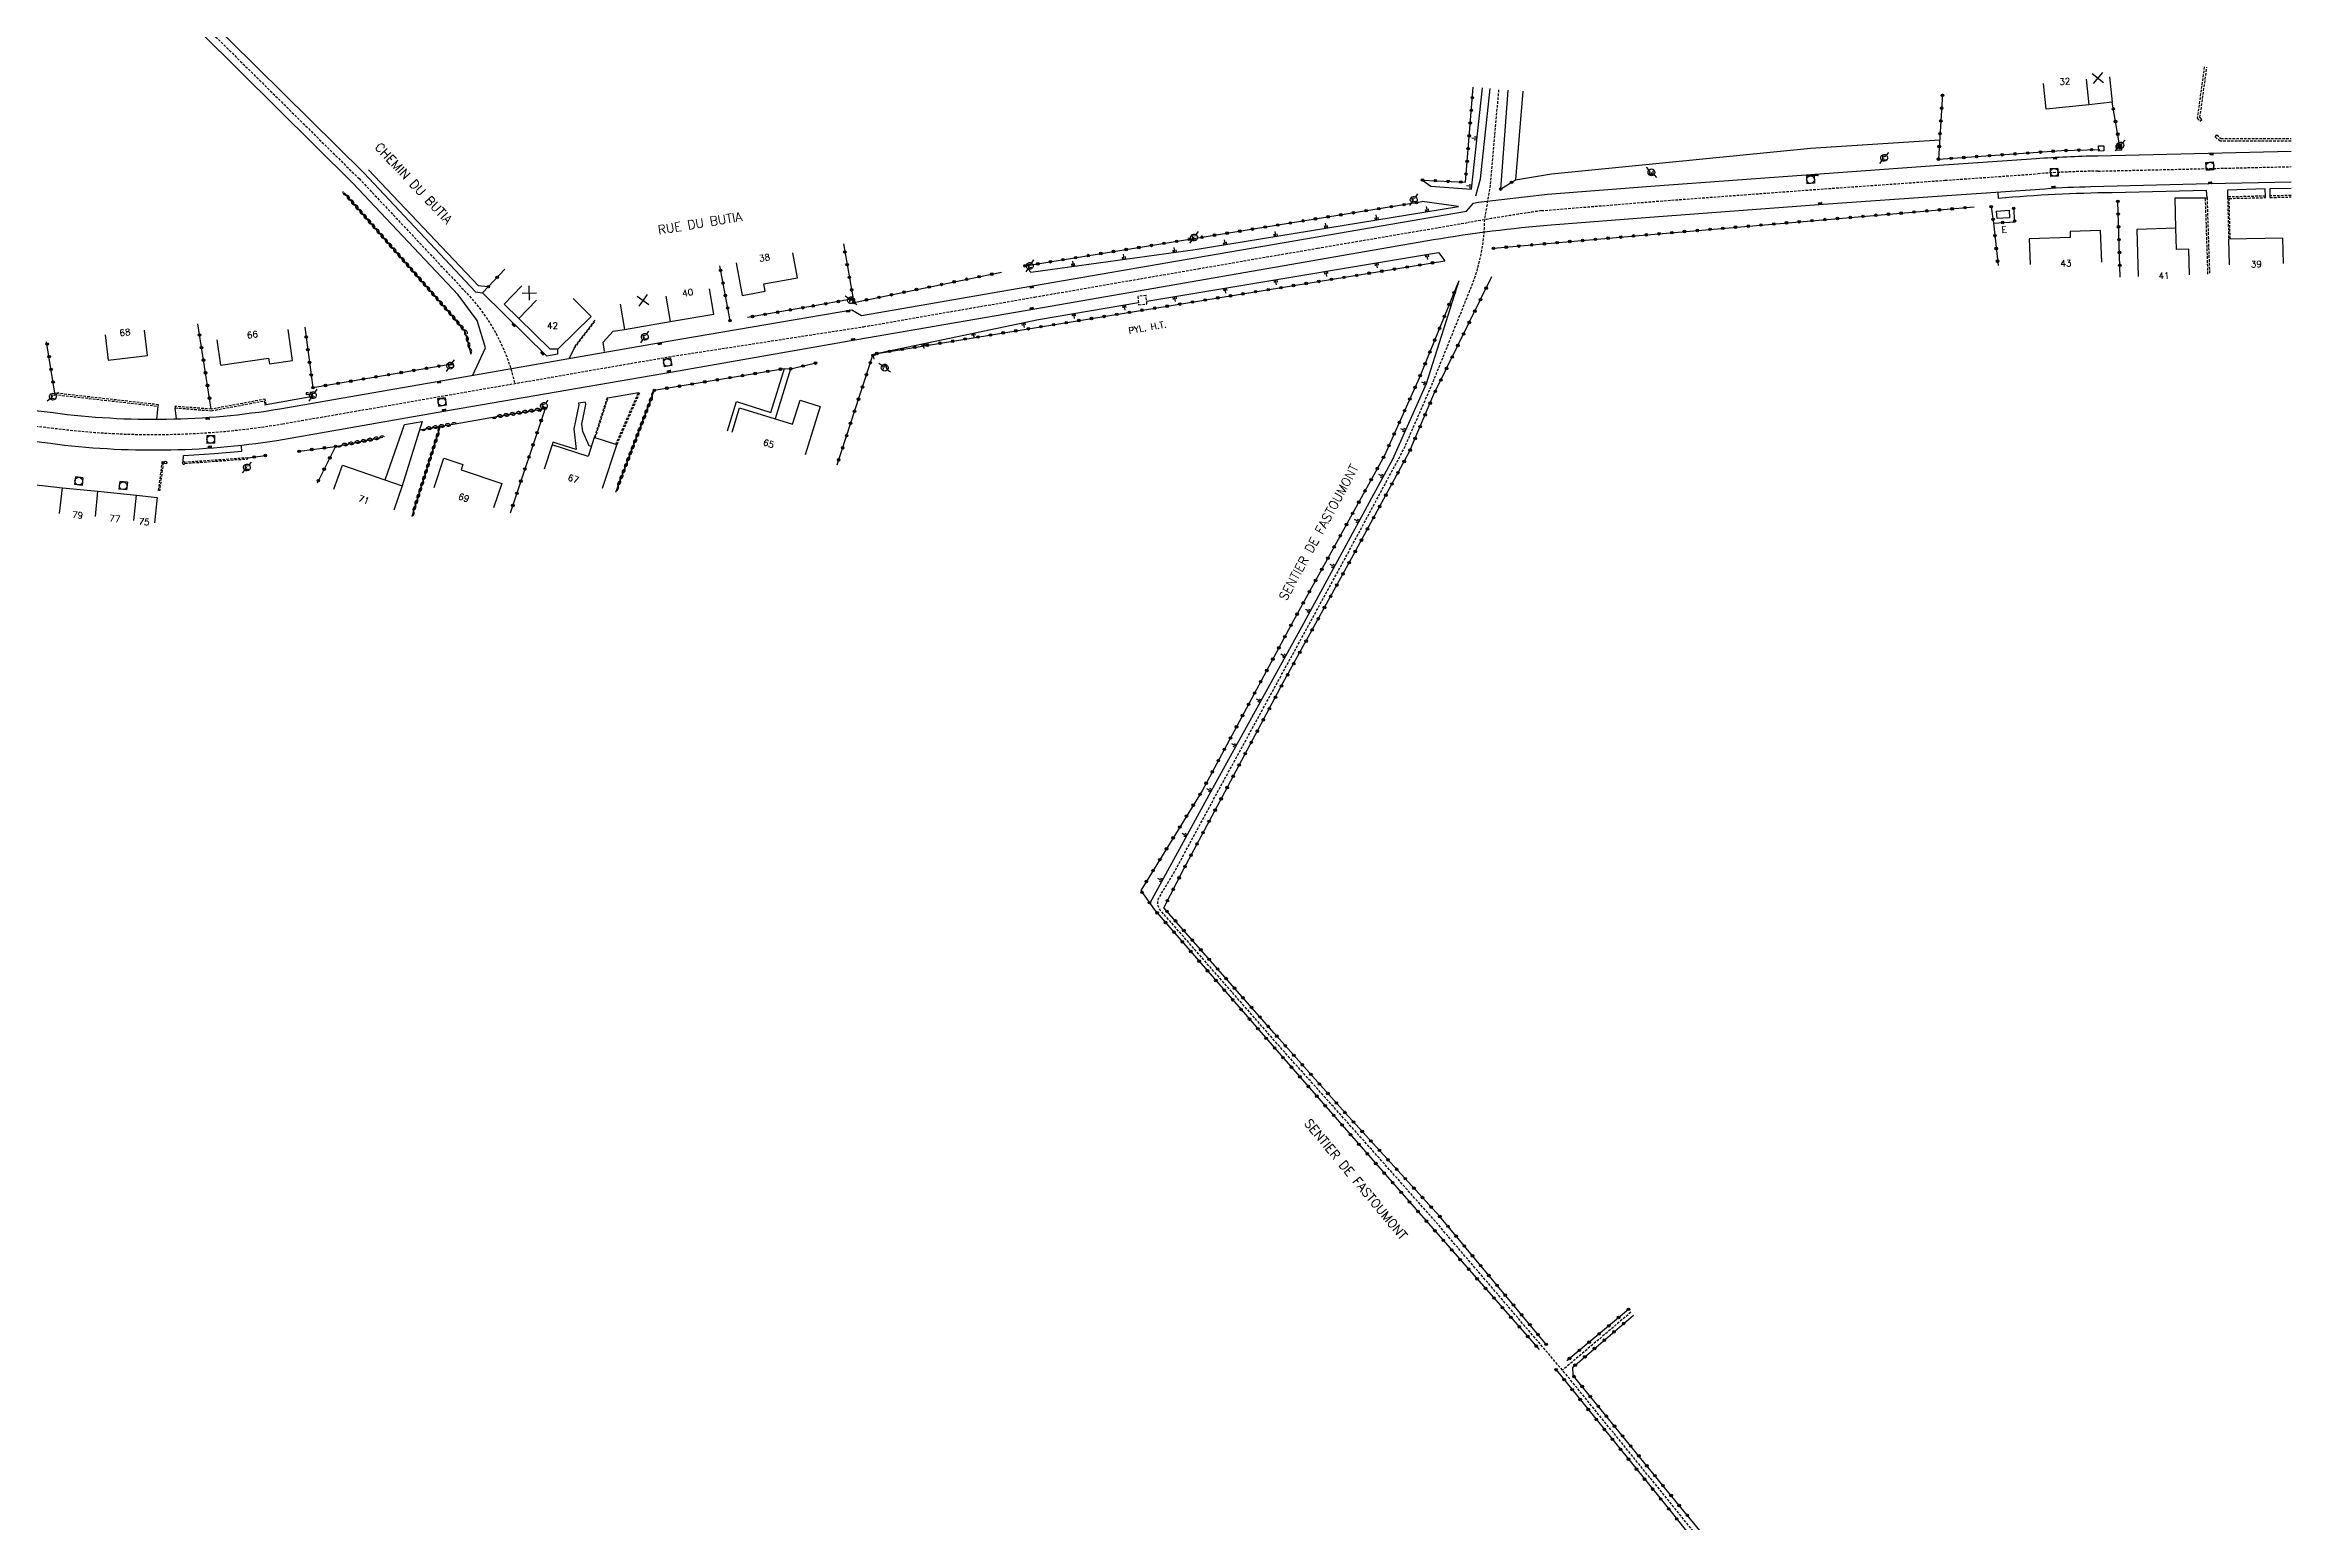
# Model space of a CAD drawing. Extents: x 146000 to 147001, y 128004 to 129000.
# Drawn here: x 146561 to 147000, y 128345.3 to 128634 of the extents above; entities that cross this region are included whole.
import ezdxf
from ezdxf.enums import TextEntityAlignment as Align

# ---------------------------------------------------------------- set-up
doc = ezdxf.new("R2010")
doc.units = 0
doc.header["$MEASUREMENT"] = 0
doc.linetypes.add('DASHED', pattern=[0.75, 0.5, -0.25])
doc.layers.get('0').update_dxf_attribs({"linetype": 'CONTINUOUS'})
for name, color, linetype in [('W0001', 6, 'DASHED'), ('W0008', 7, 'CONTINUOUS'), ('W0100', 7, 'CONTINUOUS'), ('W0112', 1, 'DASHED'), ('W0211', 2, 'CONTINUOUS'), ('W0310', 3, 'CONTINUOUS'), ('W0322', 7, 'CONTINUOUS'), ('W0330', 7, 'CONTINUOUS'), ('W0334', 7, 'CONTINUOUS'), ('W0400', 7, 'CONTINUOUS'), ('W0420', 7, 'CONTINUOUS'), ('W0471', 7, 'CONTINUOUS'), ('W0984', 7, 'CONTINUOUS'), ('W0989', 7, 'CONTINUOUS'), ('W0991', 7, 'CONTINUOUS'), ('W1102', 7, 'CONTINUOUS')]:
    doc.layers.add(name, color=color, linetype=linetype)
doc.styles.get("Standard").update_dxf_attribs({"font": 'romans.shx', "width": 0.85})

# ---------------------------------------------------------------- blocks, each defined once
blk = doc.blocks.new('T420')
for p, q in [((0.75, 0.75), (-0.75, 0.75)), ((-0.75, 0.75), (-0.75, -0.75)), ((0.75, 0.75), (0.75, -0.75)), ((0.75, -0.75), (-0.75, -0.75))]:
    blk.add_line(p, q)
blk.add_ellipse((0, 0), major_axis=(-0.53, 0.53), ratio=1, start_param=3.926991, end_param=10.210176)
blk = doc.blocks.new('T471')
for p, q in [((-0.333334, 0.333334), (-0.333334, -0.333334)), ((-0.333334, 0.333334), (0.333334, 0.333334)), ((-0.333334, 0), (0, 0)), ((0.500001, 0.500001), (1.000002, 1.000002)), ((-0.500001, -0.500001), (-1.000002, -1.000002)), ((-0.333334, -0.333334), (0.333334, -0.333334))]:
    blk.add_line(p, q)
blk.add_ellipse((0, 0), major_axis=(0.471405, 0.471405), ratio=1, start_param=5.4977871438, end_param=11.780972451)
blk = doc.blocks.new('T400')
for p, q in [((-0.15, 0.3), (0.15, 0.3)), ((-0.15, -0.25), (-0.15, 0.3)), ((-0.15, 0.15), (0.15, 0.15)), ((-0.15, 0), (0.15, 0)), ((0.15, 0.3), (0.15, -0.25)), ((-0.15, -0.15), (0.15, -0.15)), ((-0.15, -0.25), (-0.15, -0.3)), ((-0.15, -0.3), (0.15, -0.3)), ((0.15, -0.3), (0.15, -0.25))]:
    blk.add_line(p, q)
blk = doc.blocks.new('t211o')
at = {"color": 0, "linetype": 'Continuous'}
for p, q in [((-0.29, 0.5), (-0.29, 0)), ((0, 1), (0, 0)), ((0.29, 0.5), (0.29, 0))]:
    blk.add_line(p, q, dxfattribs=at)
blk = doc.blocks.new('t310o')
at = {"color": 0, "linetype": 'Continuous'}
for centre, start, end in [((-0.5, 0.38), 216.8699, 323.1304), ((0.5, -0.37), 36.8699, 143.1303)]:
    blk.add_arc(centre, 0.625, start, end, dxfattribs=at)
blk = doc.blocks.new('t322o')
at = {"color": 0, "linetype": 'Continuous'}
for radius in [0.25, 0.15]:
    blk.add_circle((0, 0), radius, dxfattribs=at)
blk = doc.blocks.new('t991o')
at = {"color": 0, "linetype": 'Continuous'}
for p, q in [((-1, 1), (1, -1)), ((-1, -1), (1, 1))]:
    blk.add_line(p, q, dxfattribs=at)
blk = doc.blocks.new('t112o')
at = {"color": 0, "linetype": 'Continuous'}
for p, q in [((-0.5, 0.5), (0.5, 0.5)), ((-0.5, -0.5), (-0.5, 0.5)), ((0.5, 0.5), (0.5, -0.5)), ((0.5, -0.5), (-0.5, -0.5))]:
    blk.add_line(p, q, dxfattribs=at)

msp = doc.modelspace()

# ---------------------------------------------------------------- linework, layer by layer
at = {"layer": 'W0001', "flags": 128}
for points in [[(146358.3, 128826.48), (146361.35, 128824.3), (146365.71, 128820.81), (146369.15, 128817.94), (146374.79, 128813.16), (146379.05, 128809.52), (146382.49, 128806.58), (146386.92, 128802.76), (146390.83, 128799.36), (146395.51, 128795.31), (146401.7, 128790.1), (146404.48, 128787.83), (146409.09, 128784.16), (146412.39, 128781.62), (146417.17, 128777.96), (146421.37, 128774.8), (146425.33, 128771.93), (146429.07, 128769.2), (146433.6, 128765.94), (146438.21, 128762.66), (146442.16, 128759.89), (146454.17, 128751.53), (146463.87, 128744.73), (146473.43, 128737.96), (146480.15, 128733.2), (146497.73, 128720.68), (146515.63, 128708.07), (146525.6, 128701.18), (146536.42, 128693.63), (146544.73, 128687.01), (146552.3, 128679.84), (146557.25, 128674.77), (146563.16, 128668.45), (146569.35, 128661.75), (146574.33, 128656.31), (146579, 128651.26), (146583.5, 128646.45), (146587.54, 128642.35), (146593.79, 128636.16), (146600.17, 128629.84), (146607.8, 128622.28), (146613.9, 128616.24), (146620.92, 128609.29), (146622.42, 128607.85)], [(146870.98, 128386.31), (146857.59, 128374.97)]]:
    msp.add_lwpolyline(points, dxfattribs=at)
for points in [[(146893.43, 128330.65), (146879.48, 128348.09), (146858.97, 128373.33), (146853.91, 128379.33), (146832.67, 128404.16), (146818.13, 128420.55), (146802.87, 128437.61), (146779.06, 128464.83, -0.3239), (146778.82, 128467.43), (146782.02, 128472.84), (146790.06, 128487.73), (146815.46, 128534.27), (146826.61, 128555.02), (146831.95, 128567.25), (146839.78, 128586.67, 0.093664), (146842.4, 128599.82), (146843.46, 128606.03), (146845.19, 128625.31)], [(146622.42, 128607.85), (146643.47, 128585.44, -0.133709), (146652.83, 128567.81, 0.846139)]]:
    msp.add_lwpolyline(points, format="xyb", dxfattribs=at)
at = {"layer": 'W0001'}
msp.add_lwpolyline([(146421.59, 128574.98), (146459.51, 128570.67), (146478.93, 128568.49), (146503, 128565.77), (146525.12, 128563.28), (146549.48, 128560.58), (146562.23, 128559.14, 0.074183), (146607.41, 128559.91), (146639.28, 128565.46), (146682.95, 128573.03), (146720.97, 128578.9), (146754.46, 128584.71), (146786.41, 128590.24), (146809.73, 128594.26), (146839.17, 128599.28, -0.004565), (146853.49, 128601.59), (146875.94, 128603.42), (146908.09, 128605.81), (146932.36, 128607.52), (146950.37, 128608.79, -0.015029), (146962.27, 128609.32), (147000, 128610.19)], format="xyb", dxfattribs=at)
at = {"layer": 'W0008', "flags": 128}
for points in [[(146584.15, 128643.69), (146621.21, 128606.97)], [(146623.32, 128608.95), (146586.65, 128645.24)]]:
    msp.add_lwpolyline(points, dxfattribs=at)
at = {"layer": 'W0008'}
for points in [[(146840.68, 128604.47), (146841.58, 128607.82), (146843.45, 128625.45)], [(146846.94, 128625.16), (146845.51, 128605.81)], [(146623.32, 128608.95), (146645.17, 128585.7), (146646.52, 128585.52)], [(146644.65, 128569.44), (146647.09, 128574.81), (146645.5, 128580.13), (146641.78, 128585.17), (146621.21, 128606.97)]]:
    msp.add_lwpolyline(points, dxfattribs=at)
for points in [[(146421.92, 128577.94), (146459.84, 128573.65), (146479.26, 128571.47), (146503.33, 128568.75), (146525.45, 128566.26), (146549.81, 128563.57), (146562.6, 128562.12, 0.07421), (146606.91, 128562.86), (146638.76, 128568.42), (146682.44, 128575.99), (146718.71, 128582.24), (146720.59, 128581.12), (146754.43, 128586.98), (146786.11, 128592.45), (146838.86, 128601.51), (146840.18, 128603.05), (146841.17, 128603.28), (146854.66, 128604.84), (146875.71, 128606.41), (146907.87, 128608.81), (146932.15, 128610.52), (146950.15, 128611.78, -0.015004), (146962.21, 128612.32), (147000, 128613.19)], [(146549.1, 128557.62), (146562.09, 128556.12, 0.071488), (146606.34, 128556.7), (146640.06, 128562.58), (146683.64, 128570.08), (146719.71, 128576.39), (146754.49, 128582.43), (146786.71, 128588.03), (146832.38, 128595.94, -0.022978), (146855.36, 128598.79), (146875.5, 128600.41), (146908.55, 128602.87), (146932.73, 128604.58), (146951.85, 128605.88, -0.014112), (146960.88, 128606.3), (146983.99, 128606.88), (147000, 128607.22)]]:
    msp.add_lwpolyline(points, format="xyb", dxfattribs=at)
at = {"layer": 'W0100'}
for points in [[(146964.51, 128627.75), (146965.04, 128622.78), (146960.46, 128622.3), (146952.12, 128621.45), (146951.62, 128626.42)], [(146962.99, 128591.55), (146962.77, 128597.73), (146956.81, 128597.52), (146956.85, 128596.34), (146948.84, 128596.06), (146949.02, 128591.06)], [(146980.18, 128589.06), (146980.02, 128594.05), (146977.61, 128593.97), (146977.47, 128598.18), (146969.84, 128597.93), (146970.14, 128588.73)], [(146998.51, 128591.25), (146998.4, 128596.24), (146987.8, 128596.01), (146987.91, 128591.01)], [(146696.12, 128591.4), (146697.26, 128585.04), (146701.78, 128585.84), (146701.53, 128587.29), (146708.06, 128588.45), (146707.18, 128593.37)], [(146654.24, 128586.89), (146650.75, 128583.31), (146653.61, 128580.52), (146659.67, 128574.57), (146661.33, 128574.57), (146667.74, 128580.89), (146664.23, 128584.45)], [(146673.43, 128583.32), (146674.28, 128578.39), (146683.2, 128579.92), (146691.74, 128581.38), (146690.9, 128586.31)], [(146572.81, 128577.34), (146573.39, 128572.37), (146581.08, 128573.28), (146580.49, 128578.25)], [(146594.59, 128576.35), (146595.3, 128571.4), (146604.71, 128572.76), (146604.87, 128571.68), (146609.4, 128572.33), (146608.52, 128578.37)], [(146695.3, 128558.29), (146696.77, 128563.07), (146707.14, 128559.86), (146708.59, 128564.53), (146712.54, 128563.31), (146709.62, 128553.86)], [(146670, 128547.34), (146672.75, 128555.82), (146668.38, 128557.24), (146667.17, 128553.52), (146660.12, 128555.8), (146658.58, 128551.05)], [(146617.49, 128547.16), (146619.14, 128551.88), (146630.85, 128547.78), (146629.2, 128543.06)], [(146637.05, 128547.46), (146639, 128553.25), (146642.71, 128552), (146642.35, 128550.95), (146650.3, 128548.28), (146648.7, 128543.54)], [(146544.96, 128544.59), (146545.51, 128549.56), (146549.52, 128549.11), (146557.11, 128548.27), (146564.45, 128547.39), (146571.37, 128546.77), (146578.91, 128545.98), (146582.92, 128545.56), (146582.41, 128540.59)]]:
    msp.add_lwpolyline(points, dxfattribs=at)
msp.add_lwpolyline([(146942.44, 128601.52), (146944.89, 128601.68), (146944.99, 128600.2), (146942.54, 128600.04)], close=True, dxfattribs=at)
at = {"layer": 'W0112'}
for points in [[(146983.04, 128629.67), (146981.66, 128619.67), (146982.17, 128619.09), (146982.54, 128619.41), (146982.19, 128619.82), (146983.54, 128629.6)], [(147000, 128615.19), (146986.13, 128615.16), (146985.15, 128616.03), (146985.48, 128616.41), (146986.32, 128615.66), (147000, 128615.69)], [(146983.76, 128589.17), (146983.27, 128604.11), (146983.57, 128604.11), (146984.06, 128589.18)], [(146988.1, 128596.02), (146987.9, 128603.97), (146994.98, 128604.14), (146994.97, 128604.44), (146987.59, 128604.26), (146987.8, 128596.01)], [(147000, 128604.57), (146995.88, 128604.46), (146995.88, 128604.16), (147000, 128604.27)], [(146668.46, 128580.17), (146664.36, 128574.82), (146664.48, 128574.73), (146668.57, 128580.08)], [(146668.55, 128557.18), (146671.05, 128564.96), (146670.88, 128565.01), (146668.38, 128557.24)], [(146672.55, 128555.88), (146677, 128566), (146677.18, 128565.91), (146672.75, 128555.82)]]:
    msp.add_lwpolyline(points, dxfattribs=at)
for points in [[(146774.75, 128583.2), (146776.39, 128583.36), (146776.22, 128585), (146774.59, 128584.83)], [(146562.91, 128565.65), (146583.13, 128563.37), (146583.17, 128563.66), (146562.94, 128565.95)], [(146586.46, 128563.06), (146593.55, 128562.48), (146603.83, 128564.41), (146603.94, 128563.66), (146604.24, 128563.71), (146604.08, 128564.76), (146593.53, 128562.79), (146586.48, 128563.36)], [(146612.08, 128565.66), (146613.3, 128565.82), (146613.26, 128566.11), (146612.04, 128565.96)], [(146583.23, 128546.93), (146583.95, 128552.57), (146584.36, 128552.51), (146584.53, 128552.62), (146584.72, 128552.58), (146584.84, 128552.42), (146584.8, 128552.22), (146584.63, 128552.11), (146584.44, 128552.15), (146584.33, 128552.31), (146584.12, 128552.34), (146583.43, 128546.91)], [(146600.67, 128553.28), (146588.37, 128552.4), (146588.22, 128552.53), (146588.02, 128552.51), (146587.89, 128552.37), (146587.9, 128552.17), (146588.05, 128552.04), (146588.25, 128552.05), (146588.38, 128552.2), (146600.69, 128553.08)]]:
    msp.add_lwpolyline(points, close=True, dxfattribs=at)
at = {"layer": 'W0211'}
for points in [[(146830.24, 128607.58), (146831.88, 128606.37), (146839.79, 128605.76), (146841.97, 128625.57)], [(146752.59, 128590.81), (146753.71, 128589.59), (146785.84, 128593.98), (146837.27, 128602.39)], [(146837.27, 128602.39), (146830.2, 128603.35)], [(146776.34, 128583.88), (146787.33, 128585.73), (146833.35, 128593.38), (146834.61, 128591.77)], [(146837.35, 128587.87), (146830.93, 128567.76), (146824.35, 128552.96), (146806.59, 128520.2), (146788.46, 128487.38), (146776.93, 128466.27)], [(146722.88, 128573.56), (146755.19, 128580.33), (146774.71, 128583.61)]]:
    msp.add_lwpolyline(points, dxfattribs=at)
at = {"layer": 'W0310'}
for points in [[(146644.34, 128573.5), (146643.16, 128578), (146640.4, 128581.28), (146619.48, 128605.09)], [(146680.1, 128566.48), (146672.53, 128546.52)], [(146634.24, 128558.77), (146641.16, 128559.95)], [(146648.13, 128561.14), (146658.76, 128562.95)], [(146617.82, 128555.53), (146627.05, 128557.33)], [(146638.27, 128559.46), (146632.71, 128541.83)]]:
    msp.add_lwpolyline(points, dxfattribs=at)
at = {"layer": 'W0322'}
for points in [[(146830.24, 128607.58), (146838.62, 128607.13), (146840.15, 128625.72)], [(146931.9, 128624.42), (146931.07, 128611.65), (146955.14, 128613.33), (146962.63, 128613.56)], [(146966.55, 128614.08), (146965.04, 128622.78)], [(146845.51, 128605.81), (146848.42, 128607.61)], [(146752.59, 128590.81), (146830.2, 128603.35)], [(146844.11, 128594.23), (146874.85, 128596.94), (146909.31, 128599.88), (146938.07, 128602.33)], [(146941.39, 128602.36), (146941.86, 128599.17), (146945.99, 128599.41), (146945.79, 128602.11)], [(146966.6, 128588.61), (146966.13, 128603.41)], [(146717.06, 128595.13), (146719.12, 128583.65), (146747.94, 128589.58)], [(146941.86, 128599.17), (146942.73, 128590.85)], [(146694.9, 128580.1), (146692.9, 128590.83)], [(146715.84, 128551.94), (146722.88, 128573.56), (146755.61, 128578.89), (146834.61, 128591.77)], [(146647.67, 128586.74), (146650.92, 128590.13)], [(146837.35, 128587.87), (146829.59, 128568.83), (146822.8, 128553.71), (146805.03, 128521.47), (146787.16, 128488.18), (146775.18, 128468.71), (146777.86, 128464.98), (146802.17, 128436.99), (146817.73, 128419.23), (146853.05, 128379.02)], [(146854.54, 128379.89), (146833.63, 128405.01), (146815.12, 128425.28), (146801.27, 128440.82), (146779.68, 128465.36), (146783.58, 128472.97), (146791.66, 128488.09), (146803.04, 128509.35), (146816.43, 128533.75), (146827.72, 128554.52), (146832.46, 128565.71), (146843.8, 128588.69)], [(146709.14, 128582.62), (146698.33, 128580.74)], [(146718.99, 128584.35), (146710.31, 128582.82)], [(146593.5, 128562.79), (146590.87, 128579.48)], [(146611.79, 128578.84), (146613.39, 128567), (146640.58, 128571.65)], [(146562.91, 128565.95), (146561.32, 128575.98)], [(146680.1, 128566.48), (146705.54, 128570.73)], [(146706.75, 128570.68), (146711.75, 128571.83)], [(146658.76, 128562.95), (146651.95, 128542.45)], [(146600.67, 128553.28), (146604.09, 128553.75)], [(146610.7, 128554.56), (146617.82, 128555.53), (146614.19, 128548.31)], [(146870.49, 128386.87), (146858.48, 128376.84)], [(146894.47, 128331.52), (146880.41, 128348.56), (146859.71, 128373.92), (146859.65, 128375.6), (146871.46, 128385.74)], [(146856.35, 128375.07), (146878.56, 128347.62), (146892.58, 128329.94)]]:
    msp.add_lwpolyline(points, dxfattribs=at)
at = {"layer": 'W0330'}
for points in [[(146849.85, 128624.93), (146848.42, 128607.61), (146855.47, 128608.77), (146906.09, 128613.79), (146931.32, 128615.45)], [(146624.25, 128609.58), (146645.67, 128586.97), (146647.67, 128586.74)]]:
    msp.add_lwpolyline(points, dxfattribs=at)
at = {"layer": 'W0334'}
msp.add_lwpolyline([(146983.57, 128604.11), (146983.5, 128605.52), (146965.03, 128605.1, 0.019199), (146942.81, 128603.96), (146942.73, 128605.26)], format="xyb", dxfattribs=at)
for points in [[(146977.47, 128598.18), (146977.33, 128604.07), (146983.27, 128604.11)], [(146994.97, 128604.44), (146994.92, 128605.84), (146987.59, 128605.61), (146987.59, 128604.26)], [(147000, 128605.93), (146995.82, 128605.84), (146995.88, 128604.46)], [(146647.67, 128586.74), (146646.52, 128585.52), (146659.03, 128573.22), (146661.22, 128573.61), (146661.23, 128574.57)], [(146710.31, 128582.82), (146709.14, 128582.62)], [(146670.34, 128574.06), (146670.09, 128575.88), (146672.05, 128578.02), (146674.28, 128578.39)], [(146663.49, 128572.7), (146664.48, 128574.73)], [(146694.39, 128558.57), (146696.16, 128564.29), (146702.87, 128562.17), (146705.54, 128570.73), (146706.75, 128570.68), (146703.73, 128560.92)], [(146604.24, 128563.71), (146613.37, 128565.31), (146613.3, 128565.82)], [(146677, 128566), (146671.05, 128564.96)], [(146582.85, 128560.83), (146583.13, 128563.37)], [(146586.73, 128560.89), (146586.46, 128563.06)], [(146627.48, 128548.96), (146631.26, 128559.78), (146634.74, 128560.41), (146630.85, 128547.78)], [(146641.16, 128559.95), (146648.13, 128561.14)], [(146667.81, 128555.48), (146667.37, 128555.6), (146666.16, 128558.43), (146665.93, 128559.89), (146666.69, 128563.69), (146666.63, 128564.15), (146665.31, 128563.97), (146665.36, 128563.63), (146664.37, 128558.98), (146664.82, 128554.9), (146660.29, 128556.33), (146660.12, 128555.8)], [(146588.02, 128552.51), (146588.09, 128553.75), (146594.14, 128554.1), (146599.48, 128554.56), (146599.4, 128555.58)]]:
    msp.add_lwpolyline(points, dxfattribs=at)
at = {"layer": 'W1102'}
for p, q in [((146959.93, 128627.27), (146960.46, 128622.3)), ((146657.1, 128584.1), (146653.61, 128580.52)), ((146682.35, 128584.85), (146683.2, 128579.92)), ((146563.86, 128542.43), (146564.45, 128547.39)), ((146570.92, 128541.79), (146571.37, 128546.77)), ((146578.39, 128541.01), (146578.91, 128545.98))]:
    msp.add_line(p, q, dxfattribs=at)

# ---------------------------------------------------------------- block references
at = {"layer": 'W0112', "rotation": 1.76572124727295}
for p in [(146962.9, 128613.75), (146966.35, 128613.88)]:
    msp.add_blockref('t112o', p, dxfattribs=at)
at = {"layer": 'W0211'}
for p, rotation in [((146840.89, 128615.73), 83.7298655215198), ((146839.86, 128606.37), 83.7298655215198), ((146821.28, 128599.77), 9.28745850820258), ((146831.15, 128601.39), 9.28745850820258), ((146791.67, 128594.93), 9.28745850820258), ((146801.54, 128596.55), 9.28745850820258), ((146811.41, 128598.16), 9.28745850820258), ((146761.97, 128590.72), 7.77893153463221), ((146771.88, 128592.07), 7.77893153463221), ((146781.79, 128593.43), 7.77893153463221), ((146821.26, 128591.37), 189.432422795237), ((146831.12, 128593.01), 189.432422795237), ((146791.67, 128586.45), 189.432422795237), ((146801.53, 128588.09), 189.432422795237), ((146811.39, 128589.73), 189.432422795237), ((146771.94, 128583.14), 189.538530230128), ((146781.8, 128584.8), 189.538530230128), ((146742.45, 128577.66), 191.824830829292), ((146752.24, 128579.71), 191.824830829292), ((146762.08, 128581.49), 189.538530230128), ((146722.88, 128573.56), 191.824830829292), ((146732.66, 128575.61), 191.824830829292), ((146830.93, 128567.76), 66.0212030485485), ((146826.87, 128558.62), 66.0212030485485), ((146822.53, 128549.61), 61.53633303462329), ((146817.77, 128540.82), 61.53633303462329), ((146813, 128532.03), 61.53633303462329), ((146808.24, 128523.24), 61.53633303462329), ((146803.43, 128514.47), 61.0855259200108), ((146798.59, 128505.72), 61.0855259200108), ((146793.76, 128496.97), 61.0855259200108), ((146788.92, 128488.21), 61.0855259200108), ((146784.12, 128479.44), 61.3466006017035), ((146779.33, 128470.66), 61.3466006017035)]:
    msp.add_blockref('t211o', p, dxfattribs=dict(at, rotation=rotation))
at = {"layer": 'W0310'}
for p, rotation in [((146619.9, 128604.61), 131.309800485232), ((146620.72, 128603.67), 131.309800485232), ((146621.55, 128602.73), 131.309800485232), ((146622.37, 128601.8), 131.309800485232), ((146623.2, 128600.86), 131.309800485232), ((146624.02, 128599.92), 131.309800485232), ((146624.85, 128598.98), 131.309800485232), ((146625.67, 128598.04), 131.309800485232), ((146626.5, 128597.1), 131.309800485232), ((146627.32, 128596.16), 131.309800485232), ((146628.15, 128595.22), 131.309800485232), ((146628.97, 128594.28), 131.309800485232), ((146629.8, 128593.34), 131.309800485232), ((146630.62, 128592.41), 131.309800485232), ((146631.45, 128591.47), 131.309800485232), ((146632.27, 128590.53), 131.309800485232), ((146633.1, 128589.59), 131.309800485232), ((146633.92, 128588.65), 131.309800485232), ((146634.75, 128587.71), 131.309800485232), ((146635.57, 128586.77), 131.309800485232), ((146636.4, 128585.83), 131.309800485232), ((146637.22, 128584.89), 131.309800485232), ((146638.05, 128583.96), 131.309800485232), ((146638.87, 128583.02), 131.309800485232), ((146639.7, 128582.08), 131.309800485232), ((146640.52, 128581.14), 130.155584163804), ((146641.33, 128580.18), 130.155584163804), ((146642.13, 128579.23), 130.155584163804), ((146642.94, 128578.27), 130.155584163804), ((146643.39, 128577.13), 104.693784044885), ((146643.71, 128575.92), 104.693784044885), ((146644.03, 128574.71), 104.693784044885), ((146679.21, 128564.14), 249.235348834956), ((146679.66, 128565.31), 249.235348834956), ((146639.2, 128559.62), 9.64630750545697), ((146640.43, 128559.82), 9.64630750545697), ((146649.36, 128561.35), 9.65529009200582), ((146650.6, 128561.56), 9.65529009200582), ((146651.83, 128561.77), 9.65529009200582), ((146653.06, 128561.98), 9.65529009200582), ((146654.29, 128562.19), 9.65529009200582), ((146655.52, 128562.4), 9.65529009200582), ((146656.76, 128562.61), 9.65529009200582), ((146657.99, 128562.82), 9.65529009200582), ((146677.44, 128559.47), 249.235348834956), ((146677.88, 128560.64), 249.235348834956), ((146678.33, 128561.8), 249.235348834956), ((146678.77, 128562.97), 249.235348834956), ((146619.05, 128555.76), 11.0530453126046), ((146620.27, 128556), 11.0530453126046), ((146621.5, 128556.24), 11.0530453126046), ((146622.73, 128556.48), 11.0530453126046), ((146623.95, 128556.72), 11.0530453126046), ((146625.18, 128556.96), 11.0530453126046), ((146626.41, 128557.2), 11.0530453126046), ((146635.51, 128558.99), 9.64630750545697), ((146636.74, 128559.2), 9.64630750545697), ((146636.8, 128554.78), 252.488064725388), ((146637.17, 128555.98), 252.488064725388), ((146637.97, 128559.41), 9.64630750545697), ((146637.55, 128557.17), 252.488064725388), ((146637.93, 128558.36), 252.488064725388), ((146675.67, 128554.79), 249.235348834956), ((146676.11, 128555.96), 249.235348834956), ((146676.56, 128557.13), 249.235348834956), ((146677, 128558.3), 249.235348834956), ((146635.67, 128551.21), 252.488064725388), ((146636.04, 128552.4), 252.488064725388), ((146636.42, 128553.59), 252.488064725388), ((146674.34, 128551.28), 249.235348834956), ((146674.78, 128552.45), 249.235348834956), ((146675.23, 128553.62), 249.235348834956), ((146634.16, 128546.44), 252.488064725388), ((146634.54, 128547.63), 252.488064725388), ((146634.92, 128548.82), 252.488064725388), ((146635.29, 128550.02), 252.488064725388), ((146673.01, 128547.78), 249.235348834956), ((146673.45, 128548.95), 249.235348834956), ((146673.9, 128550.12), 249.235348834956), ((146633.04, 128542.86), 252.488064725388), ((146633.41, 128544.06), 252.488064725388), ((146633.79, 128545.25), 252.488064725388)]:
    msp.add_blockref('t310o', p, dxfattribs=dict(at, rotation=rotation))
at = {"layer": 'W0322'}
for p, rotation in [((146839.78, 128621.2), 85.2999384516612), ((146839.98, 128623.69), 85.2999384516612), ((146931.72, 128621.63), 86.309566352127), ((146931.88, 128624.12), 86.309566352127), ((146965.27, 128621.47), 99.82032085825962), ((146839.57, 128618.71), 85.2999384516612), ((146931.55, 128619.13), 86.309566352127), ((146965.69, 128619.01), 99.82032085825962), ((146839.16, 128613.72), 85.2999384516612), ((146839.37, 128616.22), 85.2999384516612), ((146931.23, 128614.14), 86.309566352127), ((146931.39, 128616.64), 86.309566352127), ((146943.54, 128612.52), 3.99319375240374), ((146946.04, 128612.69), 3.99319375240374), ((146948.53, 128612.86), 3.99319375240374), ((146951.02, 128613.04), 3.99319375240374), ((146953.52, 128613.21), 3.99319375240374), ((146956.01, 128613.35), 1.76572124727287), ((146958.51, 128613.43), 1.76572124727287), ((146961.01, 128613.51), 1.76572124727287), ((146966.12, 128616.54), 99.82032085825962), ((146966.55, 128614.08), 99.82032085825962), ((146838.75, 128608.74), 85.2999384516612), ((146838.96, 128611.23), 85.2999384516612), ((146931.07, 128611.65), 3.99319375240374), ((146933.57, 128611.82), 3.99319375240374), ((146936.06, 128611.99), 3.99319375240374), ((146938.55, 128612.17), 3.99319375240374), ((146941.05, 128612.34), 3.99319375240374), ((146830.24, 128607.58), 356.9501193011191), ((146832.74, 128607.45), 356.9501193011191), ((146835.24, 128607.31), 356.9501193011191), ((146837.73, 128607.18), 356.9501193011191), ((146845.51, 128605.81), 31.6661908450422), ((146847.64, 128607.13), 31.6661908450422), ((146804.42, 128599.18), 9.17524033173949), ((146806.88, 128599.58), 9.17524033173949), ((146809.35, 128599.98), 9.17524033173949), ((146811.82, 128600.38), 9.17524033173949), ((146814.29, 128600.78), 9.17524033173949), ((146816.76, 128601.18), 9.17524033173949), ((146819.22, 128601.58), 9.17524033173949), ((146821.69, 128601.98), 9.17524033173949), ((146824.16, 128602.37), 9.17524033173949), ((146826.63, 128602.77), 9.17524033173949), ((146829.1, 128603.17), 9.17524033173949), ((146901.39, 128599.2), 4.868022585997119), ((146903.88, 128599.42), 4.868022585997119), ((146906.37, 128599.63), 4.868022585997119), ((146908.87, 128599.84), 4.868022585997119), ((146911.36, 128600.05), 4.866458677729151), ((146913.85, 128600.26), 4.866458677729151), ((146916.34, 128600.48), 4.866458677729151), ((146918.83, 128600.69), 4.866458677729151), ((146921.32, 128600.9), 4.866458677729151), ((146923.81, 128601.11), 4.866458677729151), ((146926.3, 128601.32), 4.866458677729151), ((146928.79, 128601.54), 4.866458677729151), ((146931.28, 128601.75), 4.866458677729151), ((146933.78, 128601.96), 4.866458677729151), ((146936.27, 128602.17), 4.866458677729151), ((146941.39, 128602.36), 278.448504126053), ((146941.76, 128599.88), 278.448504126053), ((146943.64, 128599.28), 3.32420774573824), ((146945.79, 128602.05), 94.41789033453878), ((146945.98, 128599.56), 94.41789033453878), ((146966.13, 128603.41), 91.8330736671571), ((146966.21, 128600.92), 91.8330736671571), ((146777.27, 128594.8), 9.17524033173949), ((146779.73, 128595.2), 9.17524033173949), ((146782.2, 128595.6), 9.17524033173949), ((146784.67, 128596), 9.17524033173949), ((146787.14, 128596.39), 9.17524033173949), ((146789.61, 128596.79), 9.17524033173949), ((146792.08, 128597.19), 9.17524033173949), ((146794.54, 128597.59), 9.17524033173949), ((146797.01, 128597.99), 9.17524033173949), ((146799.48, 128598.39), 9.17524033173949), ((146801.95, 128598.79), 9.17524033173949), ((146851.58, 128594.89), 5.045225338098041), ((146854.07, 128595.11), 5.045225338098041), ((146856.56, 128595.33), 5.045225338098041), ((146859.05, 128595.55), 5.045225338098041), ((146861.54, 128595.77), 5.045225338098041), ((146864.03, 128595.99), 5.045225338098041), ((146866.52, 128596.21), 5.045225338098041), ((146869.01, 128596.43), 5.045225338098041), ((146871.5, 128596.65), 5.045225338098041), ((146873.99, 128596.87), 5.045225338098041), ((146876.48, 128597.08), 4.868022585997119), ((146878.97, 128597.29), 4.868022585997119), ((146881.46, 128597.51), 4.868022585997119), ((146883.96, 128597.72), 4.868022585997119), ((146886.45, 128597.93), 4.868022585997119), ((146888.94, 128598.14), 4.868022585997119), ((146891.43, 128598.35), 4.868022585997119), ((146893.92, 128598.57), 4.868022585997119), ((146896.41, 128598.78), 4.868022585997119), ((146898.9, 128598.99), 4.868022585997119), ((146942.12, 128596.69), 275.992563894561), ((146966.29, 128598.42), 91.8330736671571), ((146966.37, 128595.92), 91.8330736671571), ((146717.35, 128593.5), 100.169185069012), ((146717.79, 128591.04), 100.169185069012), ((146752.59, 128590.81), 9.17524033173949), ((146755.05, 128591.21), 9.17524033173949), ((146757.52, 128591.61), 9.17524033173949), ((146759.99, 128592.01), 9.17524033173949), ((146762.46, 128592.41), 9.17524033173949), ((146764.93, 128592.81), 9.17524033173949), ((146767.39, 128593.21), 9.17524033173949), ((146769.86, 128593.6), 9.17524033173949), ((146772.33, 128594), 9.17524033173949), ((146774.8, 128594.4), 9.17524033173949), ((146827.24, 128590.57), 9.25919648133333), ((146829.71, 128590.97), 9.25919648133333), ((146832.18, 128591.38), 9.25919648133333), ((146844.11, 128594.23), 5.045225338098041), ((146846.6, 128594.45), 5.045225338098041), ((146849.09, 128594.67), 5.045225338098041), ((146942.38, 128594.2), 275.992563894561), ((146942.64, 128591.71), 275.992563894561), ((146966.45, 128593.42), 91.8330736671571), ((146966.53, 128590.92), 91.8330736671571), ((146647.67, 128586.74), 46.22159932503839), ((146649.39, 128588.55), 46.22159932503839), ((146693.06, 128589.93), 100.54576708742), ((146693.52, 128587.47), 100.54576708742), ((146718.23, 128588.57), 100.169185069012), ((146718.67, 128586.11), 100.169185069012), ((146731.36, 128586.17), 11.6124479082679), ((146733.81, 128586.67), 11.6124479082679), ((146736.26, 128587.18), 11.6124479082679), ((146738.71, 128587.68), 11.6124479082679), ((146741.15, 128588.18), 11.6124479082679), ((146743.6, 128588.69), 11.6124479082679), ((146746.05, 128589.19), 11.6124479082679), ((146800.1, 128586.15), 9.25919648133333), ((146802.57, 128586.55), 9.25919648133333), ((146805.04, 128586.95), 9.25919648133333), ((146807.5, 128587.35), 9.25919648133333), ((146809.97, 128587.76), 9.25919648133333), ((146812.44, 128588.16), 9.25919648133333), ((146814.91, 128588.56), 9.25919648133333), ((146817.37, 128588.96), 9.25919648133333), ((146819.84, 128589.37), 9.25919648133333), ((146822.31, 128589.77), 9.25919648133333), ((146824.78, 128590.17), 9.25919648133333), ((146842.69, 128586.44), 63.73645277305979), ((146693.98, 128585.02), 100.54576708742), ((146694.44, 128582.56), 100.54576708742), ((146704.22, 128581.76), 189.864219654949), ((146706.68, 128582.19), 189.864219654949), ((146709.14, 128582.62), 189.864219654949), ((146711.16, 128582.97), 189.980922764431), ((146713.62, 128583.4), 189.980922764431), ((146716.08, 128583.83), 189.980922764431), ((146718.55, 128584.27), 189.980922764431), ((146719.12, 128583.65), 100.169185069012), ((146721.56, 128584.16), 11.6124479082679), ((146724.01, 128584.66), 11.6124479082679), ((146726.46, 128585.16), 11.6124479082679), ((146728.91, 128585.67), 11.6124479082679), ((146772.96, 128581.72), 9.25919648133333), ((146775.43, 128582.13), 9.25919648133333), ((146777.9, 128582.53), 9.25919648133333), ((146780.36, 128582.93), 9.25919648133333), ((146782.83, 128583.33), 9.25919648133333), ((146785.3, 128583.73), 9.25919648133333), ((146787.76, 128584.14), 9.25919648133333), ((146790.23, 128584.54), 9.25919648133333), ((146792.7, 128584.94), 9.25919648133333), ((146795.17, 128585.34), 9.25919648133333), ((146797.63, 128585.75), 9.25919648133333), ((146835.46, 128583.24), 247.8272696336655), ((146836.41, 128585.55), 247.8272696336655), ((146840.48, 128581.96), 63.73645277305979), ((146841.59, 128584.2), 63.73645277305979), ((146591.21, 128577.3), 98.96397569698357), ((146694.9, 128580.1), 100.54576708742), ((146699.29, 128580.91), 189.864219654949), ((146701.75, 128581.33), 189.864219654949), ((146745.82, 128577.3), 9.24769121183379), ((146748.29, 128577.7), 9.24769121183379), ((146750.75, 128578.1), 9.24769121183379), ((146753.22, 128578.51), 9.24769121183379), ((146755.69, 128578.91), 9.25919648133333), ((146758.16, 128579.31), 9.25919648133333), ((146760.62, 128579.71), 9.25919648133333), ((146763.09, 128580.11), 9.25919648133333), ((146765.56, 128580.52), 9.25919648133333), ((146768.03, 128580.92), 9.25919648133333), ((146770.49, 128581.32), 9.25919648133333), ((146833.58, 128578.61), 247.8272696336655), ((146834.52, 128580.92), 247.8272696336655), ((146838.27, 128577.48), 63.73645277305979), ((146839.38, 128579.72), 63.73645277305979), ((146561.43, 128575.52), 98.96397569698357), ((146561.82, 128573.05), 98.96397569698357), ((146591.6, 128574.83), 98.96397569698357), ((146612.05, 128576.91), 97.70229836893179), ((146612.39, 128574.43), 97.70229836893179), ((146723.61, 128573.68), 9.24769121183379), ((146726.08, 128574.09), 9.24769121183379), ((146728.55, 128574.49), 9.24769121183379), ((146731.01, 128574.89), 9.24769121183379), ((146733.48, 128575.29), 9.24769121183379), ((146735.95, 128575.69), 9.24769121183379), ((146738.42, 128576.09), 9.24769121183379), ((146740.88, 128576.5), 9.24769121183379), ((146743.35, 128576.9), 9.24769121183379), ((146831.69, 128573.98), 247.8272696336655), ((146832.63, 128576.29), 247.8272696336655), ((146836.06, 128572.99), 63.73645277305979), ((146837.16, 128575.23), 63.73645277305979), ((146562.21, 128570.58), 98.96397569698357), ((146591.99, 128572.36), 98.96397569698357), ((146592.38, 128569.89), 98.96397569698357), ((146612.72, 128571.95), 97.70229836893179), ((146613.06, 128569.47), 97.70229836893179), ((146623.25, 128568.68), 9.718224312341722), ((146625.71, 128569.11), 9.718224312341722), ((146628.18, 128569.53), 9.718224312341722), ((146630.64, 128569.95), 9.718224312341722), ((146633.11, 128570.37), 9.718224312341722), ((146635.57, 128570.79), 9.718224312341722), ((146638.03, 128571.22), 9.718224312341722), ((146640.5, 128571.64), 9.718224312341722), ((146692.43, 128568.54), 9.48471096072594), ((146694.9, 128568.95), 9.48471096072594), ((146697.36, 128569.36), 9.48471096072594), ((146699.83, 128569.77), 9.48471096072594), ((146702.29, 128570.19), 9.48471096072594), ((146704.76, 128570.6), 9.48471096072594), ((146706.75, 128570.68), 12.896656491683), ((146709.18, 128571.24), 12.896656491683), ((146711.62, 128571.8), 12.896656491683), ((146721.56, 128569.52), 71.9751373469868), ((146722.33, 128571.9), 71.9751373469868), ((146829.8, 128569.35), 247.8272696336655), ((146830.75, 128571.66), 247.8272696336655), ((146833.84, 128568.51), 63.73645277305979), ((146834.95, 128570.75), 63.73645277305979), ((146562.6, 128568.11), 98.96397569698357), ((146592.77, 128567.42), 98.96397569698357), ((146593.16, 128564.95), 98.96397569698357), ((146613.39, 128567), 97.70229836893179), ((146615.86, 128567.42), 9.718224312341722), ((146618.32, 128567.84), 9.718224312341722), ((146620.79, 128568.26), 9.718224312341722), ((146680.1, 128566.48), 9.48471096072594), ((146682.57, 128566.89), 9.48471096072594), ((146685.03, 128567.3), 9.48471096072594), ((146687.5, 128567.72), 9.48471096072594), ((146689.96, 128568.13), 9.48471096072594), ((146720.01, 128564.76), 71.9751373469868), ((146720.79, 128567.14), 71.9751373469868), ((146827.77, 128564.78), 245.813271886597), ((146828.8, 128567.06), 245.813271886597), ((146832.74, 128566.27), 63.73645277305979), ((146657.97, 128560.58), 251.6320752259579), ((146658.76, 128562.95), 251.6320752259579), ((146718.46, 128560.01), 71.9751373469868), ((146719.24, 128562.39), 71.9751373469868), ((146825.72, 128560.22), 245.813271886597), ((146826.75, 128562.5), 245.813271886597), ((146830.76, 128561.68), 67.04079834088705), ((146831.73, 128563.98), 67.04079834088705), ((146617.82, 128555.53), 243.3128431788001), ((146656.4, 128555.83), 251.6320752259579), ((146657.19, 128558.21), 251.6320752259579), ((146716.92, 128555.25), 71.9751373469868), ((146717.69, 128557.63), 71.9751373469868), ((146823.68, 128555.66), 245.813271886597), ((146824.7, 128557.94), 245.813271886597), ((146828.8, 128557.07), 67.04079834088705), ((146829.78, 128559.38), 67.04079834088705), ((146601.9, 128553.45), 7.539978976399389), ((146604.09, 128553.75), 7.539978976399389), ((146610.7, 128554.56), 7.689724999808417), ((146613.18, 128554.9), 7.689724999808417), ((146615.57, 128551.06), 243.3128431788001), ((146615.66, 128555.23), 7.689724999808417), ((146616.7, 128553.29), 243.3128431788001), ((146654.82, 128551.09), 251.6320752259579), ((146655.61, 128553.46), 251.6320752259579), ((146716.14, 128552.88), 71.9751373469868), ((146821.42, 128551.2), 241.1346650313205), ((146822.63, 128553.39), 241.1346650313205), ((146826.66, 128552.56), 61.45752788280942), ((146827.83, 128554.77), 67.04079834088705), ((146614.45, 128548.82), 243.3128431788001), ((146654.03, 128548.72), 251.6320752259579), ((146819, 128546.82), 241.1346650313205), ((146820.21, 128549.01), 241.1346650313205), ((146824.27, 128548.17), 61.45752788280942), ((146825.46, 128550.37), 61.45752788280942), ((146652.46, 128543.97), 251.6320752259579), ((146653.25, 128546.34), 251.6320752259579), ((146816.59, 128542.44), 241.1346650313205), ((146817.8, 128544.63), 241.1346650313205), ((146821.88, 128543.78), 61.45752788280942), ((146823.08, 128545.98), 61.45752788280942), ((146814.18, 128538.06), 241.1346650313205), ((146815.38, 128540.25), 241.1346650313205), ((146819.49, 128539.39), 61.45752788280942), ((146820.69, 128541.58), 61.45752788280942), ((146811.76, 128533.68), 241.1346650313205), ((146812.97, 128535.87), 241.1346650313205), ((146817.1, 128534.99), 61.45752788280942), ((146818.3, 128537.19), 61.45752788280942), ((146809.35, 128529.31), 241.1346650313205), ((146810.56, 128531.49), 241.1346650313205), ((146814.7, 128530.61), 61.24569413224735), ((146815.9, 128532.8), 61.24569413224735), ((146806.94, 128524.93), 241.1346650313205), ((146808.14, 128527.12), 241.1346650313205), ((146812.3, 128526.23), 61.24569413224735), ((146813.5, 128528.42), 61.24569413224735), ((146804.53, 128520.54), 241.7652484701923), ((146805.73, 128522.74), 241.1346650313205), ((146809.89, 128521.84), 61.24569413224735), ((146811.09, 128524.03), 61.24569413224735), ((146802.17, 128516.14), 241.7652484701923), ((146803.35, 128518.34), 241.7652484701923), ((146807.49, 128517.46), 61.24569413224735), ((146808.69, 128519.65), 61.24569413224735), ((146799.8, 128511.73), 241.7652484701923), ((146800.98, 128513.93), 241.7652484701923), ((146805.08, 128513.07), 61.24569413224735), ((146806.28, 128515.27), 61.24569413224735), ((146797.44, 128507.33), 241.7652484701923), ((146798.62, 128509.53), 241.7652484701923), ((146802.68, 128508.69), 61.84049822524695), ((146803.88, 128510.88), 61.24569413224735), ((146795.07, 128502.92), 241.7652484701923), ((146796.25, 128505.12), 241.7652484701923), ((146800.32, 128504.28), 61.84049822524695), ((146801.5, 128506.48), 61.84049822524695), ((146792.71, 128498.52), 241.7652484701923), ((146793.89, 128500.72), 241.7652484701923), ((146797.96, 128499.87), 61.84049822524695), ((146799.14, 128502.08), 61.84049822524695), ((146790.34, 128494.11), 241.7652484701923), ((146791.52, 128496.31), 241.7652484701923), ((146795.6, 128495.46), 61.84049822524695), ((146796.78, 128497.67), 61.84049822524695), ((146787.97, 128489.71), 241.7652484701923), ((146789.16, 128491.91), 241.7652484701923), ((146793.24, 128491.05), 61.84049822524695), ((146794.42, 128493.26), 61.84049822524695), ((146785.44, 128485.4), 238.4008871036332), ((146786.75, 128487.53), 238.4008871036332), ((146790.89, 128486.65), 61.87975618829601), ((146792.06, 128488.85), 61.84049822524695), ((146782.82, 128481.14), 238.4008871036332), ((146784.13, 128483.27), 238.4008871036332), ((146788.53, 128482.24), 61.87975618829601), ((146789.71, 128484.44), 61.87975618829601), ((146780.2, 128476.88), 238.4008871036332), ((146781.51, 128479.01), 238.4008871036332), ((146786.17, 128477.83), 61.87975618829601), ((146787.35, 128480.03), 61.87975618829601), ((146777.58, 128472.62), 238.4008871036332), ((146778.89, 128474.75), 238.4008871036332), ((146783.82, 128473.42), 61.87975618829601), ((146784.99, 128475.62), 61.87975618829601), ((146775.41, 128468.38), 305.6941554928102), ((146776.27, 128470.49), 238.4008871036332), ((146781.53, 128468.97), 62.87165355839778), ((146782.67, 128471.2), 62.87165355839778), ((146776.87, 128466.35), 305.6941554928102), ((146778.39, 128464.36), 310.9765850077348), ((146780.3, 128464.65), 131.3318091949149), ((146780.39, 128466.75), 62.87165355839778), ((146780.03, 128462.48), 310.9765850077348), ((146781.67, 128460.59), 310.9765850077348), ((146781.96, 128462.78), 131.3318091949149), ((146783.31, 128458.7), 310.9765850077348), ((146783.61, 128460.9), 131.3318091949149), ((146785.26, 128459.02), 131.3318091949149), ((146784.95, 128456.81), 310.9765850077348), ((146786.59, 128454.93), 310.9765850077348), ((146786.91, 128457.14), 131.3318091949149), ((146788.56, 128455.27), 131.3318091949149), ((146788.23, 128453.04), 310.9765850077348), ((146789.87, 128451.15), 310.9765850077348), ((146790.21, 128453.39), 131.3318091949149), ((146791.86, 128451.51), 131.3318091949149), ((146791.5, 128449.27), 310.9765850077348), ((146793.14, 128447.38), 310.9765850077348), ((146793.51, 128449.63), 131.3318091949149), ((146794.78, 128445.49), 310.9765850077348), ((146795.16, 128447.76), 131.3318091949149), ((146796.81, 128445.88), 131.3318091949149), ((146796.42, 128443.6), 310.9765850077348), ((146798.06, 128441.72), 310.9765850077348), ((146798.47, 128444), 131.3318091949149), ((146800.12, 128442.13), 131.3318091949149), ((146799.7, 128439.83), 310.9765850077348), ((146801.34, 128437.94), 310.9765850077348), ((146801.77, 128440.25), 131.7193073594889), ((146803.44, 128438.39), 131.7193073594889), ((146802.98, 128436.06), 311.2271293614834), ((146804.63, 128434.18), 311.2271293614834), ((146805.1, 128436.52), 131.7193073594889), ((146806.28, 128432.3), 311.2271293614834), ((146806.76, 128434.65), 131.7193073594889), ((146808.43, 128432.79), 131.7193073594889), ((146807.93, 128430.42), 311.2271293614834), ((146809.58, 128428.54), 311.2271293614834), ((146810.09, 128430.92), 131.7193073594889), ((146811.75, 128429.06), 131.7193073594889), ((146811.22, 128426.66), 311.2271293614834), ((146812.87, 128424.78), 311.2271293614834), ((146813.42, 128427.19), 131.7193073594889), ((146815.08, 128425.32), 131.7193073594889), ((146814.52, 128422.89), 311.2271293614834), ((146816.17, 128421.01), 311.2271293614834), ((146816.77, 128423.48), 132.3935443162873), ((146817.81, 128419.13), 311.2946291114518), ((146818.45, 128421.63), 132.3935443162873), ((146820.14, 128419.78), 132.3935443162873), ((146819.46, 128417.26), 311.2946291114518), ((146821.11, 128415.38), 311.2946291114518), ((146821.82, 128417.94), 132.3935443162873), ((146823.51, 128416.09), 132.3935443162873), ((146822.76, 128413.5), 311.2946291114518), ((146824.41, 128411.62), 311.2946291114518), ((146825.19, 128414.25), 132.3935443162873), ((146826.88, 128412.4), 132.3935443162873), ((146828.57, 128410.55), 132.3935443162873), ((146826.06, 128409.74), 311.2946291114518), ((146827.71, 128407.86), 311.2946291114518), ((146829.36, 128405.99), 311.2946291114518), ((146830.25, 128408.71), 132.3935443162873), ((146831.94, 128406.86), 132.3935443162873), ((146831.01, 128404.11), 311.2946291114518), ((146832.66, 128402.23), 311.2946291114518), ((146833.62, 128405.01), 132.3935443162873), ((146835.22, 128403.09), 129.7844500746205), ((146834.31, 128400.35), 311.2946291114518), ((146835.96, 128398.47), 311.2946291114518), ((146836.82, 128401.17), 129.7844500746205), ((146838.42, 128399.25), 129.7844500746205), ((146840.02, 128397.33), 129.7844500746205), ((146837.61, 128396.59), 311.2946291114518), ((146839.26, 128394.72), 311.2946291114518), ((146840.91, 128392.84), 311.2946291114518), ((146841.62, 128395.41), 129.7844500746205), ((146843.22, 128393.49), 129.7844500746205), ((146842.56, 128390.96), 311.2946291114518), ((146844.21, 128389.08), 311.2946291114518), ((146844.82, 128391.57), 129.7844500746205), ((146846.42, 128389.64), 129.7844500746205), ((146845.86, 128387.2), 311.2946291114518), ((146847.51, 128385.32), 311.2946291114518), ((146848.02, 128387.72), 129.7844500746205), ((146849.62, 128385.8), 129.7844500746205), ((146868.57, 128385.27), 219.846821455095), ((146869.56, 128384.12), 40.65463255430981), ((146870.49, 128386.87), 219.846821455095), ((146849.16, 128383.45), 311.2946291114518), ((146850.81, 128381.57), 311.2946291114518), ((146851.22, 128383.88), 129.7844500746205), ((146852.46, 128379.69), 311.2946291114518), ((146852.82, 128381.96), 129.7844500746205), ((146854.42, 128380.04), 129.7844500746205), ((146862.82, 128380.46), 219.846821455095), ((146864.74, 128382.07), 219.846821455095), ((146865.77, 128380.86), 40.65463255430981), ((146866.65, 128383.67), 219.846821455095), ((146867.67, 128382.49), 40.65463255430981), ((146858.98, 128377.26), 219.846821455095), ((146860.08, 128375.97), 40.65463255430981), ((146860.9, 128378.86), 219.846821455095), ((146861.98, 128377.6), 40.65463255430981), ((146863.87, 128379.23), 40.65463255430981), ((146857.92, 128373.12), 308.9825743358906), ((146859.49, 128371.18), 308.9825743358906), ((146859.87, 128373.73), 129.2167395436844), ((146861.45, 128371.79), 129.2167395436844), ((146861.07, 128369.24), 308.9825743358906), ((146862.64, 128367.29), 308.9825743358906), ((146863.03, 128369.85), 129.2167395436844), ((146864.61, 128367.92), 129.2167395436844), ((146864.21, 128365.35), 308.9825743358906), ((146865.78, 128363.41), 308.9825743358906), ((146866.19, 128365.98), 129.2167395436844), ((146867.77, 128364.04), 129.2167395436844), ((146869.35, 128362.11), 129.2167395436844), ((146867.36, 128361.46), 308.9825743358906), ((146868.93, 128359.52), 308.9825743358906), ((146870.93, 128360.17), 129.2167395436844), ((146872.51, 128358.23), 129.2167395436844), ((146870.5, 128357.58), 308.9825743358906), ((146872.08, 128355.63), 308.9825743358906), ((146873.65, 128353.69), 308.9825743358906), ((146874.09, 128356.29), 129.2167395436844), ((146875.67, 128354.36), 129.2167395436844), ((146875.22, 128351.75), 308.9825743358906), ((146876.79, 128349.8), 308.9825743358906), ((146877.25, 128352.42), 129.2167395436844), ((146878.84, 128350.48), 129.2167395436844), ((146878.37, 128347.86), 308.9825743358906), ((146879.92, 128345.9), 308.4062582157158), ((146880.42, 128348.55), 129.5320756924145), ((146882.01, 128346.62), 129.5320756924145)]:
    msp.add_blockref('t322o', p, dxfattribs=dict(at, rotation=rotation))
msp.add_blockref('t322o', (146856.35, 128375.07), dxfattribs=at)
at = {"layer": 'W0400'}
for p, rotation in [((146984.47, 128612.63), 91.4256042155951), ((146907.25, 128608.57), 94.25214094071123), ((146953.89, 128611.82), 94.01474799473307), ((146953.58, 128606.2), 93.90733441180595), ((146984.21, 128607.02), 91.4256042155951), ((146907.97, 128603.02), 94.25214094071123), ((146753.88, 128586.66), 99.82113700022126), ((146718.02, 128581.95), 99.91433917289906), ((146753.91, 128582.53), 99.82113700022126), ((146652.63, 128579.26), 45.50327826585406), ((146658.26, 128573.72), 45.50327826585406), ((146681.21, 128575.59), 99.83522295506877), ((146718.99, 128576.44), 99.91433917289906), ((146682.98, 128570.2), 99.83522295506877), ((146638.05, 128568.08), 99.89610849847384), ((146592.84, 128560.96), 91.3395031904853), ((146639.05, 128562.63), 99.89610849847384), ((146593.26, 128555.4), 91.3395031904853)]:
    msp.add_blockref('T400', p, dxfattribs=dict(at, rotation=rotation))
at = {"layer": 'W0420'}
for p, rotation in [((146906.08, 128607.63), 4.25942661252101), ((146953.71, 128609.07), 1.93454116111564), ((146984.15, 128610.31), 185.795822463103), ((146682.67, 128571.92), 9.76229926616641), ((146638.59, 128564.17), 9.718224312341802), ((146593.39, 128556.88), 1.20944685253245), ((146567.61, 128548.73), 353.194017266458), ((146576.3, 128547.84), 353.194017266458)]:
    msp.add_blockref('T420', p, dxfattribs=dict(at, rotation=rotation))
at = {"layer": 'W0471'}
for p, rotation in [((146920.48, 128611.9), 4.028290125570549), ((146966.62, 128614.33), 1.76572124727295), ((146874.99, 128609.07), 90), ((146828.52, 128603.73), 9.17524033173957), ((146785.59, 128596.36), 7.7789315346323), ((146753.47, 128590.8), 11.612447908268), ((146718.55, 128584.08), 280.169185068994), ((146678.24, 128576.91), 9.44729128860215), ((146640.21, 128571.3), 9.88735620541572), ((146725.13, 128570.91), 280.169185068994), ((146562.57, 128565.24), 353.537259670281), ((146613.39, 128565.53), 9.88404088959893), ((146658.53, 128563.43), 9.7274416268313), ((146600.47, 128551.4), 4.107416245515759)]:
    msp.add_blockref('T471', p, dxfattribs=dict(at, rotation=rotation))
at = {"layer": 'W0991'}
for p, rotation in [((146962.23, 128627.51), 276.0548289255881), ((146655.67, 128585.5), 45.71207758743267), ((146677.89, 128584.08), 279.7424875537415)]:
    msp.add_blockref('t991o', p, dxfattribs=dict(at, rotation=rotation))

# ---------------------------------------------------------------- texts
at = {"layer": 'W0984'}
for s, rotation, p in [('E', 3.7077, (146943.91, 128597.91)), ('PYL. H.T.', 9.8316, (146776.48, 128578.75))]:
    msp.add_text(s, height=1.25, rotation=rotation, dxfattribs=at).set_placement(p, align=Align.MIDDLE)
at = {"layer": 'W0989'}
for s, rotation, p in [('CHEMIN DU BUTIA', 313.2065, (146633.06, 128606.95)), ('RUE DU BUTIA', 9.2705, (146689.03, 128599.15)), ('SENTIER DE FASTOUMONT', 61.5363, (146809.95, 128538.71)), ('SENTIER DE FASTOUMONT', 309.7234, (146817.21, 128412.29))]:
    msp.add_text(s, height=1.75, rotation=rotation, dxfattribs=at).set_placement(p, align=Align.MIDDLE)
at = {"layer": 'W0991'}
for s, rotation, p in [('32', 5.7958, (146955.78, 128626.85)), ('38', 10.0949, (146701.65, 128592.39)), ('43', 1.986, (146956, 128591.31)), ('39', 1.2696, (146993.21, 128591.13)), ('40', 9.7006, (146686.63, 128585.58)), ('41', 1.8789, (146975.16, 128588.89)), ('68', 6.7531, (146576.65, 128577.79)), ('66', 8.2572, (146601.55, 128577.36)), ('42', 359.9759, (146660.22, 128579.12)), ('65', 342.8118, (146702.46, 128556.07)), ('67', 342.0373, (146664.29, 128549.19)), ('79', 354.843, (146567.39, 128542.11)), ('71', 340.6841, (146623.34, 128545.11)), ('69', 341.429, (146642.88, 128545.5)), ('77', 354.0283, (146574.66, 128541.4)), ('75', 354.0694, (146580.4, 128540.8))]:
    msp.add_text(s, height=1.25, rotation=rotation, dxfattribs=at).set_placement(p, align=Align.MIDDLE)

doc.saveas('drawing.dxf')
